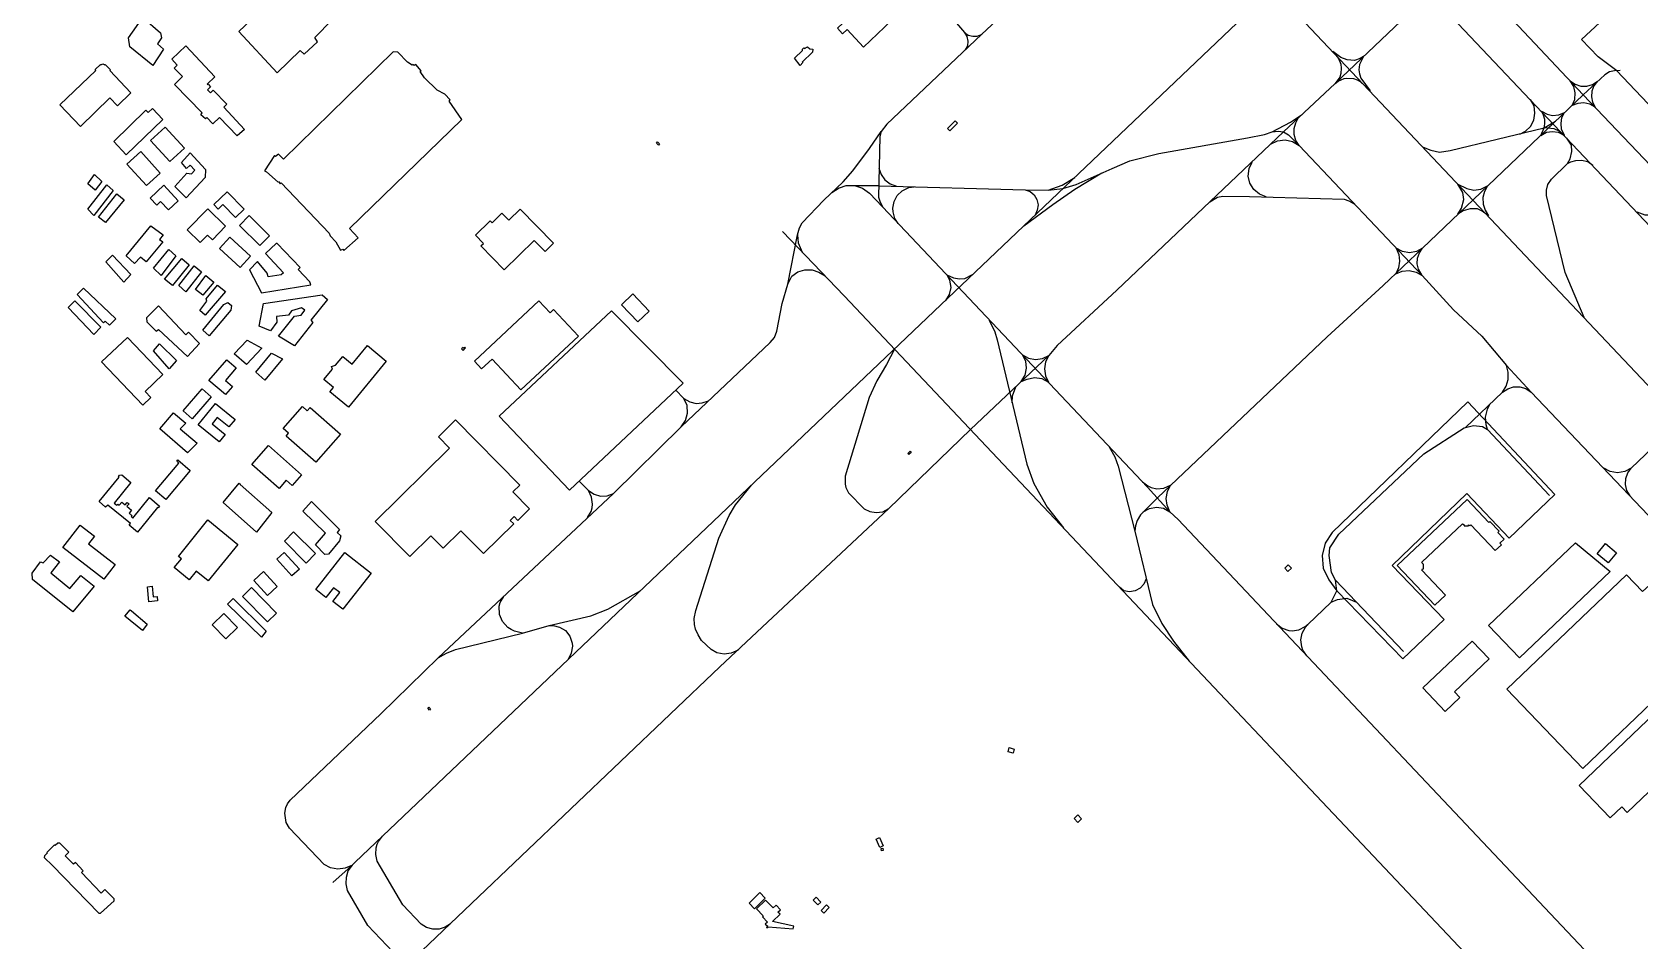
# Model space of a CAD drawing. Header units: metres. Extents: x -118 to 4032, y -3666 to 171.
# Drawn here: x -73 to 1823, y -2081 to -1009 of the extents above; entities that cross this region are included whole.
import ezdxf

# ---------------------------------------------------------------- set-up
doc = ezdxf.new("R2010")
doc.units = ezdxf.units.M
for name, color, linetype in [('APRON', 1, 'Continuous'), ('CIVIL_BUILDING', 6, 'Continuous'), ('RUNWAY', 2, 'Continuous'), ('TAXIWAY', 5, 'Continuous'), ('TERMINAL', 3, 'Continuous')]:
    doc.layers.add(name, color=color, linetype=linetype)

msp = doc.modelspace()

# ---------------------------------------------------------------- linework, layer by layer
at = {"layer": 'APRON'}
msp.add_lwpolyline([(1847.2, -1108.7), (1796, -1054.7), (1774, -1038.1), (1754.4, -1017.7), (1846.2, -932)], dxfattribs=at)
for points in [[(477.7, -1462.2), (610.5, -1337.7), (694.7, -1423.1), (560.7, -1549.3), (477.7, -1462.2)], [(1543.5, -1748.4), (1592.5, -1702), (1531, -1638.2), (1619, -1553.3), (1669, -1605.9), (1722.9, -1554.3), (1620.4, -1445.2), (1460.2, -1599.2), (1451.9, -1611.8), (1448.3, -1626.4), (1449.8, -1641.4), (1456.2, -1655), (1465.6, -1668.1), (1543.5, -1748.4)], [(1666.3, -1784.2), (1755.7, -1877.6), (1854.4, -1783.1), (1858.2, -1787.1), (1901.5, -1745.7), (1879.7, -1722.9), (1886.9, -1716), (1834.4, -1661.2), (1826.2, -1669), (1807.3, -1649.3), (1666.3, -1784.2)]]:
    msp.add_lwpolyline(points, close=True, dxfattribs=at)
at = {"layer": 'CIVIL_BUILDING'}
for points in [[(214.5, -966.5), (170.7, -1008.3), (216.1, -1056.9), (243.2, -1030.8), (247.7, -1035), (263.5, -1020.4), (260.4, -1015.6), (280.9, -994.5), (273.2, -985.3), (214.5, -966.5)], [(935, -949.5), (962.6, -978.7), (959.2, -981.9), (957.2, -979.8), (907.7, -1026.7), (888.1, -1006), (882.8, -1011), (876.8, -1004.6), (935, -949.5)], [(82.1, -1029.1), (69.3, -1048.3), (42.1, -1026.3), (40.5, -1015.9), (57.7, -991.9), (78.5, -1009.9), (79.7, -1015.9), (74.9, -1022.7), (82.1, -1029.1)], [(153.2, -1097.5), (177.4, -1124), (169, -1131.5), (148, -1109.7), (140, -1117.2), (133, -1109.7), (131.5, -1111.5), (126, -1106.7), (127.7, -1104.3), (94.9, -1070.8), (104.2, -1061.5), (94.7, -1051.7), (98.1, -1048.2), (91.6, -1041.1), (108.4, -1025.3), (142.5, -1061.9), (133.4, -1070.4), (134, -1071), (134.5, -1070.5), (137.5, -1073.8), (133.7, -1077.2), (137.4, -1080.7), (140.7, -1077.6), (156.5, -1094), (153.2, -1097.5)], [(358.2, -1032.9), (353, -1032.5), (223.4, -1159), (217.5, -1153), (214.1, -1155.8), (212.7, -1154.4), (201, -1172.6), (203.5, -1174), (217.1, -1186), (217.5, -1185.2), (219.6, -1187.9), (220.7, -1186.9), (277.5, -1246.1), (278.4, -1249.5), (285.2, -1256.6), (290.7, -1266.3), (293.4, -1265.1), (294.6, -1266.6), (311.4, -1251.8), (301.2, -1240.6), (433.7, -1112.3), (418.7, -1090.5), (420.2, -1089), (413.9, -1082.4), (404.7, -1077.6), (389.9, -1062.9), (384.7, -1055.6), (386, -1054.6), (379.4, -1047.1), (377.5, -1048.5), (376.5, -1047.3), (375.2, -1048.1), (369.9, -1044.6), (358.2, -1032.9)], [(847.6, -1029), (847.5, -1032.7), (835.2, -1044.4), (835.8, -1044.9), (833, -1048.3), (826.2, -1039.7), (835.7, -1030.9), (835.7, -1029.1), (837.2, -1027.6), (838, -1028.5), (841.3, -1026.4), (844.4, -1028.9), (847.6, -1029)], [(12.8, -1047.7), (13.3, -1047.2), (19.4, -1053.6), (18.6, -1054.5), (43.6, -1080.6), (27.9, -1096), (18.6, -1086.6), (-16, -1120.2), (-40.3, -1095), (2, -1054.3), (1.4, -1053.2), (7.5, -1047.2), (8.1, -1047.7), (10.4, -1046.6), (12.8, -1047.7)], [(61.3, -1101), (23.2, -1138.1), (38, -1153.9), (81.2, -1112), (69, -1099.2), (63.7, -1103.7), (61.3, -1101)], [(1009.3, -1125.4), (1006.6, -1122.6), (1015.8, -1113.8), (1018.4, -1116.6), (1009.3, -1125.4)], [(83.8, -1121.1), (66.6, -1136.8), (89.4, -1161.7), (106.6, -1146), (83.8, -1121.1)], [(38.9, -1164.8), (55.2, -1150), (78.1, -1175.3), (61.8, -1190.1), (38.9, -1164.8)], [(113.4, -1151.5), (131.4, -1171.1), (131, -1180.4), (108.6, -1204.4), (95.4, -1191.1), (109.4, -1175.6), (115, -1176.3), (119, -1171.9), (113.4, -1165.9), (109, -1169.9), (103, -1162.8), (113.4, -1151.5)], [(663.3, -1139.9), (664.6, -1138.5), (667.1, -1141), (665.8, -1142.4), (663.3, -1139.9)], [(0.6, -1177.1), (9.4, -1185.1), (1.4, -1195.5), (-7.4, -1187.9), (0.6, -1177.1)], [(15, -1189.1), (22.6, -1195.9), (-0.2, -1225.5), (-7.4, -1217.9), (15, -1189.1)], [(82.2, -1189.7), (99.4, -1207.9), (87.7, -1218.8), (78.5, -1209), (74.1, -1213.2), (66.2, -1204.8), (82.2, -1189.7)], [(27, -1199.9), (35.4, -1206.7), (13.4, -1233.5), (5.4, -1227.5), (27, -1199.9)], [(157.1, -1197.3), (177, -1217.9), (166.7, -1227.8), (151.9, -1212.5), (146.4, -1217.8), (141.4, -1212.5), (157.1, -1197.3)], [(134.2, -1217.6), (155.2, -1238.1), (139.6, -1253.9), (134, -1248.4), (125.2, -1257.3), (110, -1242.3), (134.2, -1217.6)], [(183.1, -1225.5), (207, -1249.2), (195.5, -1260.8), (171.6, -1237.2), (183.1, -1225.5)], [(502.6, -1217.8), (542, -1258.1), (532.1, -1267.9), (519.3, -1254.8), (483.8, -1289.5), (456.1, -1261.3), (459.2, -1258.3), (449.8, -1248.7), (467.3, -1231.6), (469.6, -1233.9), (481.1, -1222.7), (489.2, -1230.9), (502.6, -1217.8)], [(67, -1237.6), (81.4, -1248.3), (77.3, -1253.6), (81, -1256.5), (61.6, -1280.1), (54.7, -1274.7), (47.8, -1281.9), (38.1, -1273), (67, -1237.6)], [(160.3, -1251.1), (184.5, -1273.2), (172.3, -1286.6), (148, -1264.4), (160.3, -1251.1)], [(88.3, -1265.3), (96.7, -1273.1), (79.4, -1296), (70.2, -1287.6), (88.3, -1265.3)], [(183.2, -1289.5), (197.4, -1316.5), (255.8, -1307), (254.7, -1303.7), (240.7, -1289), (243.3, -1286.6), (215.9, -1258.3), (214.9, -1258.2), (202.4, -1270.1), (223.3, -1292.9), (220.7, -1295.3), (205.6, -1297.6), (204.4, -1293.3), (192.9, -1279.8), (183.2, -1289.5)], [(21.8, -1272.3), (43.4, -1295.1), (35, -1303.9), (13.8, -1279.9), (21.8, -1272.3)], [(103.6, -1275.9), (112.1, -1283.7), (92.4, -1307.8), (83, -1300.5), (103.6, -1275.9)], [(118.3, -1284.9), (126.6, -1292), (108.4, -1315.5), (100.1, -1308), (118.3, -1284.9)], [(131.9, -1296.3), (141.4, -1303.8), (128.5, -1319.4), (119.6, -1312.6), (131.9, -1296.3)], [(145.5, -1307.7), (155.2, -1314.9), (131.3, -1343), (125, -1337.5), (133.1, -1326.4), (132.3, -1323.7), (145.5, -1307.7)], [(-22.7, -1326), (8.1, -1357), (-0.3, -1365.6), (-30.5, -1333.8), (-22.7, -1326)], [(-12.3, -1311.1), (25.7, -1347.3), (18.3, -1354.8), (13.3, -1350.1), (11.2, -1351.9), (-20, -1318.5), (-12.3, -1311.1)], [(194.9, -1355.9), (199.9, -1329.2), (269.1, -1318.8), (275.4, -1324.4), (255.6, -1349), (258.1, -1351.4), (236.3, -1379.2), (217.4, -1367.5), (236.6, -1344.2), (244.3, -1343.1), (248.7, -1336.9), (244.7, -1334.4), (232.9, -1337.8), (229.5, -1343.1), (215.2, -1344.3), (215.5, -1351.2), (208.1, -1361.4), (194.9, -1355.9)], [(541.9, -1336.4), (571.2, -1367.8), (503.4, -1431.1), (469.5, -1394.7), (457.1, -1406.3), (448.6, -1397.2), (524.8, -1326.1), (537.9, -1340.1), (541.9, -1336.4)], [(635.6, -1317.9), (654.7, -1338), (641.3, -1350.7), (622.2, -1330.6), (635.6, -1317.9)], [(62.3, -1350.8), (73.4, -1361.9), (76.2, -1359.8), (110.3, -1391.6), (124.6, -1376.5), (111.6, -1362.8), (108.4, -1366.1), (76.1, -1332.1), (62.1, -1345.9), (62.3, -1350.8)], [(135.8, -1367.2), (128.5, -1360.7), (153.1, -1330.2), (157.9, -1328.1), (162.1, -1331.5), (161.3, -1336.9), (135.8, -1367.2)], [(9, -1398), (57.4, -1449.1), (67, -1440), (60.3, -1432.9), (81.2, -1413), (39.6, -1369.1), (9, -1398)], [(77.4, -1376.7), (97.4, -1396.3), (88.6, -1406.3), (70.2, -1385.1), (77.4, -1376.7)], [(180.6, -1372.3), (197.8, -1382), (179.8, -1401.1), (165.4, -1388.7), (180.6, -1372.3)], [(322.4, -1378.7), (344.7, -1397), (300.3, -1451.4), (278.3, -1433.4), (282.6, -1428.1), (271.2, -1418.7), (281.1, -1406.6), (279.9, -1403.6), (284.9, -1402), (293.3, -1391.7), (304.4, -1400.7), (322.4, -1378.7)], [(433.5, -1382.7), (435.5, -1384.7), (438.2, -1381.5), (437.3, -1380.6), (436.1, -1381.7), (435.3, -1380.9), (433.5, -1382.7)], [(156.6, -1395.6), (167.7, -1405.1), (155.1, -1419.9), (163.3, -1426.9), (155, -1436.6), (135.6, -1420), (156.6, -1395.6)], [(209.4, -1387.6), (222.2, -1394.3), (201.4, -1419.5), (191, -1410), (209.4, -1387.6)], [(127.7, -1429.9), (138.3, -1439.2), (115.6, -1465), (105, -1455.7), (127.7, -1429.9)], [(93.8, -1458.3), (108.2, -1470.3), (101.8, -1477.1), (121.8, -1493.9), (110.2, -1505.1), (77.8, -1477.1), (93.8, -1458.3)], [(143.4, -1447.2), (166.3, -1466), (159, -1474.8), (145.3, -1463.5), (139.2, -1470.9), (154.6, -1483.6), (147.5, -1492.4), (122.9, -1472.1), (143.4, -1447.2)], [(254.9, -1451.8), (290.7, -1483.2), (261.6, -1516.4), (226.5, -1485.6), (229.5, -1482.2), (223, -1476.6), (245.7, -1450.7), (251.4, -1455.8), (254.9, -1451.8)], [(426.4, -1466.4), (406.1, -1486.4), (419.3, -1499.8), (331.5, -1586.2), (372.3, -1627.6), (397.3, -1603), (411.8, -1617.8), (432.8, -1597.1), (459.4, -1624.2), (495.1, -1589.2), (491, -1585.1), (495.7, -1580.5), (500, -1585), (513.7, -1571.5), (493.9, -1551.4), (502.1, -1543.3), (426.4, -1466.4)], [(205.7, -1496.7), (244.9, -1531.2), (233.8, -1543.9), (226.8, -1537.7), (218.3, -1547.5), (186, -1519.1), (205.7, -1496.7)], [(98.8, -1513.7), (113.6, -1526.2), (84.9, -1560.4), (72.5, -1550.1), (100, -1517.3), (97.5, -1515.2), (98.8, -1513.7)], [(959.8, -1505.9), (962.4, -1503.4), (963.7, -1504.8), (961.1, -1507.3), (959.8, -1505.9)], [(32.7, -1531.3), (43.4, -1540.2), (23.7, -1564.5), (27.1, -1567.1), (28.2, -1565.8), (29.6, -1567), (32.7, -1563.4), (36.8, -1566.5), (39.2, -1563.9), (41.3, -1565.5), (38.9, -1568.2), (44.3, -1572.9), (41.4, -1576.5), (45.1, -1579.4), (43.9, -1580.4), (45.8, -1582.2), (65.4, -1557.8), (77.4, -1568), (75.5, -1570.2), (74.9, -1569.7), (51.2, -1598.8), (41.6, -1590.7), (43.1, -1588.7), (16.2, -1567.1), (13.7, -1569.4), (5.9, -1562.8), (29.5, -1534), (28.7, -1533.4), (30.1, -1531.6), (32.7, -1531.3)], [(172.5, -1542.6), (209.7, -1575.8), (191.7, -1599), (152.5, -1563.8), (171.3, -1541), (172.5, -1542.6)], [(246.1, -1573.9), (256.6, -1562.5), (289.6, -1595.7), (286.9, -1599.1), (291.2, -1603), (289.7, -1608.9), (276.5, -1624.7), (272.3, -1625), (261.2, -1613.7), (273.1, -1600.1), (246.1, -1573.9)], [(-16.2, -1590.4), (0.7, -1603.5), (-6.3, -1612.5), (25, -1636.8), (11.5, -1654.3), (-36.8, -1616.8), (-16.2, -1590.4)], [(134.4, -1584.3), (169.6, -1613.4), (134.6, -1656.2), (120.5, -1644.9), (112.4, -1655.2), (94.6, -1640.7), (103.2, -1630.3), (99.7, -1627.5), (134.4, -1584.3)], [(235.4, -1598.4), (261.3, -1624.2), (250.2, -1635.3), (224.6, -1609.3), (235.4, -1598.4)], [(1681.1, -1747.1), (1644.7, -1708.8), (1747.2, -1611.3), (1788, -1645.3), (1681.1, -1747.1)], [(-51.4, -1625.8), (-40.6, -1633.9), (-50.9, -1646.8), (-28.5, -1665.1), (-15.6, -1650), (0.2, -1662.5), (-24.9, -1692.7), (-72.4, -1654.5), (-72.9, -1647.1), (-63, -1633.7), (-60.1, -1635.2), (-51.4, -1625.8)], [(224.4, -1622.8), (242.2, -1642.4), (233.2, -1650.5), (215.5, -1630.8), (224.4, -1622.8)], [(295.9, -1622.8), (326.9, -1647.2), (293.5, -1689.8), (281.7, -1680.6), (289.9, -1670.2), (282.5, -1664.4), (273.6, -1675.8), (261.7, -1666.5), (295.9, -1622.8)], [(1772.8, -1624.3), (1782.5, -1612.4), (1795.6, -1623.3), (1785.8, -1634.9), (1772.8, -1624.3)], [(199.9, -1645.3), (216.2, -1663), (204.7, -1673.6), (188.4, -1655.8), (199.9, -1645.3)], [(1407.9, -1645.2), (1404.3, -1641.2), (1408.5, -1637.4), (1412.1, -1641.4), (1407.9, -1645.2)], [(68.6, -1662.7), (69.9, -1675.1), (74.4, -1674.6), (74.9, -1679.8), (64.7, -1680.9), (62.9, -1663.3), (68.6, -1662.7)], [(185.9, -1664.1), (215.4, -1694.2), (204.7, -1704.7), (175.2, -1674.6), (185.9, -1664.1)], [(164.3, -1677.1), (203.2, -1715.8), (197.4, -1722.8), (157.5, -1683.8), (164.3, -1677.1)], [(44.1, -1691.8), (62.7, -1707.4), (57.2, -1714.9), (36.3, -1697.8), (42.5, -1690.4), (44.1, -1691.8)], [(153.1, -1694.6), (169.3, -1711.2), (155.5, -1724.7), (139.3, -1708), (153.1, -1694.6)], [(1593.5, -1810.2), (1610.8, -1793.9), (1604.5, -1787.2), (1645.4, -1748.4), (1625.4, -1727.4), (1567.3, -1782.5), (1593.5, -1810.2)], [(1801.9, -1922.7), (1808.1, -1929.3), (1902.2, -1840), (1900.5, -1838.2), (1905.1, -1833.8), (1897.7, -1826), (1892.7, -1830.6), (1859, -1795.2), (1751.4, -1897.5), (1787.9, -1935.9), (1801.9, -1922.7)], [(395.7, -1808.7), (393.6, -1806.5), (394.9, -1805.2), (397, -1807.4), (395.7, -1808.7)], [(1078.1, -1858), (1079.4, -1853), (1085.3, -1854.6), (1084, -1859.6), (1078.1, -1858)], [(1160.3, -1941.2), (1155.9, -1936.7), (1160.3, -1932.4), (1164.7, -1936.8), (1160.3, -1941.2)], [(-49, -1992), (5.6, -2048.1), (7.7, -2048.3), (23.7, -2033.6), (23.8, -2031.5), (12.9, -2020.2), (8.4, -2024.5), (-14.8, -2000.3), (-12.6, -1998.2), (-22, -1988.3), (-24.2, -1990.4), (-33.9, -1980.4), (-29.8, -1976.4), (-40.1, -1965.6), (-42.6, -1965.6), (-45.8, -1968.6), (-46.5, -1967.8), (-55.8, -1976.8), (-55.3, -1977.3), (-58.5, -1980.4), (-58.8, -1982.6), (-49, -1992)], [(930.8, -1968.8), (926.8, -1970.7), (922.3, -1961), (926.3, -1959.1), (930.8, -1968.8)], [(928.8, -1974.7), (928.3, -1971.9), (930.2, -1971.6), (930.7, -1974.3), (928.8, -1974.7)], [(785.3, -2024), (791.7, -2030.4), (779.1, -2043), (772.7, -2036.6), (785.3, -2024)], [(792.1, -2032.9), (781.3, -2043.2), (789.3, -2051.5), (788.2, -2052.6), (794.3, -2058.8), (791.7, -2061.1), (794.5, -2063.6), (793, -2065), (793.6, -2065.7), (795.1, -2064.3), (824.6, -2066.6), (825.2, -2063.6), (800.2, -2058.2), (809.2, -2049.5), (806.5, -2047.1), (809.6, -2044.1), (804.5, -2038.7), (800.9, -2042.1), (792.1, -2032.9)], [(848.1, -2032.7), (853.5, -2038.4), (857, -2035.1), (851.6, -2029.4), (848.1, -2032.7)], [(863.7, -2038.5), (857.4, -2044.9), (860.7, -2048.1), (866.9, -2041.7), (863.7, -2038.5)]]:
    msp.add_lwpolyline(points, close=True, dxfattribs=at)
at = {"layer": 'RUNWAY'}
for points in [[(299.8, -1996.1), (1616.3, -742.7)], [(2590.2, -2226.8), (1250.7, -809.7)], [(811.9, -1244.4), (884.8, -1320.2)], [(884.8, -1320.2), (1844.3, -2336)], [(281.8, -2012.2), (299.8, -1996.1)]]:
    msp.add_lwpolyline(points, dxfattribs=at)
at = {"layer": 'TAXIWAY'}
for points in [[(1402.8, -1126.8), (1463.8, -1069.7), (1626.7, -914.7), (1664.8, -876), (1670, -868.1), (1672.5, -858.9), (1676.1, -770.3), (1673.6, -763.1), (1668.1, -756.2), (1652.6, -739.8)], [(1385.9, -759.7), (1393.8, -770.8), (1439.2, -818.4), (1467.8, -850), (2040.2, -1454.4), (2077.5, -1494.4), (2106.4, -1527), (2252.3, -1681.4), (2255.3, -1686.6), (2269.8, -1733.4), (2460.1, -1935.2), (2532.1, -2008.2), (2635.3, -2120.7), (2698.9, -2187.1)], [(822.8, -793), (1017, -998.5), (1026.5, -1009.7), (1029.4, -1014.4), (1030.6, -1019.7), (1030, -1025.1), (1027.5, -1030)], [(1138.6, -925.2), (1046.7, -1011.9)], [(1629.4, -947.8), (1756.4, -1082.9), (1907.2, -1241.4), (2059.3, -1404.8), (2104, -1450.7), (2139.5, -1494.8), (2290.7, -1654.4), (2294.5, -1659.5), (2297.4, -1666.3), (2309.6, -1700.3), (2310.9, -1706.8), (2314.6, -1713.5), (2320.7, -1720.5), (2679.9, -2099.9), (2745.1, -2170.1), (2779.5, -2205.7)], [(1046.7, -1011.9), (934.9, -1117.6), (928.2, -1126.1), (926.6, -1132.1)], [(1026.5, -1009.7), (1031.1, -1012.6), (1036.3, -1014), (1041.6, -1013.7), (1047.4, -1011.3)], [(1497.1, -1037.9), (1493.4, -1040.1), (1486.5, -1042.4), (1478, -1041.9), (1470.3, -1038.9), (1461.2, -1031.9)], [(1461.2, -1031.9), (1467.6, -1040.2), (1470.3, -1046.7), (1471, -1051.6), (1470.5, -1057.8), (1469.1, -1062.2), (1463.8, -1069.7)], [(1497.1, -1037.9), (1492.4, -1047.4), (1491.8, -1053.6), (1492.4, -1058.4), (1494.1, -1063.3), (1505.1, -1078.3)], [(1800, -1054.5), (1793.1, -1054.7), (1787.2, -1056.1), (1781.6, -1059.3), (1756.4, -1082.9)], [(1463.8, -1069.7), (1467.4, -1066.8), (1474.2, -1063.9), (1477.4, -1063.2), (1485.3, -1063.9), (1489.8, -1065.4), (1493.1, -1067.5), (1505.1, -1078.3)], [(1773, -1067), (1769, -1072.4), (1766.6, -1078.6), (1766.1, -1085.3), (1767.4, -1091.8), (1770.5, -1097.7), (1764.2, -1094.2), (1757.1, -1092.6), (1749.9, -1093.1), (1743.1, -1095.5), (1746.3, -1088.4), (1747, -1080.7), (1745.2, -1073.1), (1741, -1066.5)], [(1741, -1066.5), (1746.7, -1070.5), (1753.4, -1072.7), (1760.4, -1072.8), (1767.1, -1070.9), (1773, -1067)], [(1756.4, -1082.9), (1566.9, -1264), (1520.5, -1307.8), (1454.2, -1368.6), (1254.3, -1558.3), (1234.1, -1578.4), (1230.1, -1585), (1228.3, -1591.4), (1227.6, -1597.5)], [(1681.5, -1129.5), (1688.2, -1126), (1694.1, -1120.5), (1698.1, -1113), (1699.2, -1104.6), (1698.4, -1096.2), (1694.2, -1088.7)], [(1387.5, -1141.4), (1395.6, -1137.4), (1404.6, -1136.3), (1413.5, -1138.1), (1421.3, -1142.8), (1417.4, -1136.8), (1415.3, -1129.9), (1415.4, -1122.8), (1417.5, -1116), (1420.3, -1110.7), (1424.1, -1106.5)], [(1389.4, -1126.5), (1411, -1115.4), (1424.1, -1106.5)], [(1567.4, -1144.7), (1576.5, -1148.5), (1586.8, -1150.7), (1599.4, -1148.6), (1710.3, -1122.1), (1723.6, -1114.2)], [(1706.3, -1131), (1710.3, -1122.1), (1711.1, -1117.2), (1710.9, -1112), (1709.6, -1107.2), (1707, -1102.2)], [(1707, -1102.2), (1713.7, -1106), (1720.2, -1107.6), (1727.4, -1106.7), (1734.3, -1103.7)], [(1734.1, -1131.1), (1730.8, -1123.5), (1730.1, -1116.7), (1731.2, -1109.9), (1734.3, -1103.7)], [(304.7, -1991.5), (296.2, -1995.1), (287.6, -1996.2), (279, -1994.7), (271.3, -1990.7), (230.6, -1947.9), (226.6, -1941.4), (225, -1930.4), (226.4, -1923.5), (228.3, -1919.2), (231.3, -1915.1), (338.2, -1813.1), (406, -1747), (612.8, -1553.4), (692.6, -1474.7), (797.6, -1375.2), (802.4, -1369.1), (805.1, -1361.9), (811.7, -1329), (818.1, -1306.3), (829.8, -1248), (832.1, -1240), (835.1, -1234.2), (860.9, -1207.3), (883.4, -1185.7), (895.1, -1172.6), (914.7, -1146.5), (928.2, -1126.1)], [(1402.8, -1126.8), (1206.4, -1313.4), (1135.9, -1378.6), (1126, -1390.4), (1033.7, -1477.9), (937.5, -1570.9), (738.1, -1757.7), (386.7, -2092.8), (378.9, -2097.6), (370, -2099.6), (360.9, -2098.4), (352.8, -2094.2), (323, -2062.7), (299.1, -2021.3), (297.3, -2013.6), (297.6, -2005.7), (299.9, -1998.1), (304.7, -1991.5)], [(926.6, -1132.1), (925.2, -1203.7), (926.6, -1208.5), (930, -1215.2)], [(1200.6, -1169.8), (1221.5, -1161), (1256, -1152.1), (1360.5, -1133.6), (1380.5, -1129.7), (1389.4, -1126.5), (1396.4, -1125.7), (1402.8, -1126.8)], [(1402.8, -1126.8), (1408.6, -1130.2), (1421.3, -1142.8), (1566.3, -1296), (1603.4, -1336.8), (1636.8, -1367.7), (1665.7, -1402.3), (1694.9, -1433.6), (1917.2, -1667.4), (2153.7, -1919.1), (2263.7, -2034.3), (2267.9, -2039.9), (2293.3, -2065.2), (2306.5, -2080.5), (2316.2, -2090.8), (2321.6, -2095.5), (2350.9, -2127.7), (2455.5, -2239.1), (2559, -2347.5)], [(1706.3, -1131), (1712.9, -1127.2), (1719.9, -1126.2), (1726.9, -1127.1), (1734.1, -1131.1)], [(1734.1, -1131.1), (1728, -1126), (1721.9, -1123.1), (1710.3, -1122.1)], [(1757.4, -1345.7), (1734.9, -1292.6), (1713.1, -1201.8), (1713, -1195.6), (1714.6, -1188.8), (1719, -1182.6), (1737.9, -1164), (1740.9, -1158.5), (1742.9, -1150), (1742.4, -1142.6), (1737, -1134.1)], [(925.7, -1169.4), (928.2, -1176.9), (932.8, -1183.4), (939.1, -1188.2), (946.6, -1190.9)], [(1096.6, -1237.6), (1130.6, -1212.4), (1156.8, -1194.2), (1188.7, -1175.1)], [(1142.7, -1193.7), (1158.3, -1188.7), (1200.6, -1169.8)], [(1382.4, -1203.5), (1374.4, -1200.3), (1367.8, -1194.7), (1363.3, -1187.4), (1361.2, -1179), (1362.2, -1169.8), (1365.7, -1162.3)], [(1737.9, -1164), (1741.6, -1162), (1747.6, -1160.3), (1754.4, -1160), (1761.8, -1161.7), (1767.6, -1165.9)], [(925.4, -1190.3), (886.5, -1190.4), (879, -1193.1), (870.2, -1198.5)], [(897, -1189.9), (906.5, -1193), (914.5, -1199.1), (930, -1215.2)], [(925.4, -1190.3), (1098, -1195), (1125.3, -1195.3), (1142.7, -1193.7)], [(948.4, -1234.7), (944.6, -1228.8), (942.3, -1221), (942.1, -1216.8), (943.6, -1208.7), (947.4, -1201.8), (953.3, -1196.1), (960.9, -1192.5), (967.2, -1191.6)], [(1125.3, -1195.3), (1141.7, -1189.5), (1156.6, -1180.5)], [(1608.4, -1223.9), (1612.9, -1216.9), (1615.6, -1206.3), (1614.4, -1198.1), (1608.6, -1188.3), (1619.2, -1193.6), (1627.4, -1195.4), (1635.7, -1194.4), (1643.4, -1190.3)], [(1643.4, -1190.3), (1639.7, -1196.9), (1638, -1204.3), (1638.4, -1211.8), (1640.8, -1219), (1644.6, -1225.7)], [(1098, -1195), (1104, -1197.2), (1108.9, -1201.1), (1112.1, -1206.6), (1113.4, -1212.8), (1112.4, -1219), (1109.8, -1225)], [(1316.1, -1209.1), (1325.1, -1203.7), (1331.4, -1202.5), (1362.7, -1203), (1474.4, -1206.1), (1479.9, -1207.9), (1486.1, -1211.6)], [(2237.5, -2598.2), (2232.7, -2594.1), (2190.3, -2549.5), (1873.1, -2213.2), (1840.7, -2177.3), (1791, -2126.5), (1278.5, -1584.1), (1268.9, -1574.7), (1242.4, -1545.7), (930, -1215.2)], [(1644.6, -1225.7), (1637.2, -1220.4), (1631.7, -1217.6), (1623, -1217.5), (1614.7, -1219.9), (1608.4, -1223.9)], [(1819.7, -1221), (1829, -1224.5), (1838.7, -1224.7), (1848.9, -1220.3)], [(829.8, -1248), (830.4, -1257.5), (835, -1268.5)], [(1566.9, -1264), (1559.6, -1267.9), (1551.3, -1269.3), (1543, -1267.9), (1535.7, -1264), (1538.7, -1271.3), (1539.7, -1279.1), (1538.5, -1286.9), (1535.2, -1294.1), (1542.8, -1291.1), (1551, -1290.4), (1559.1, -1292.1), (1566.3, -1296)], [(1566.3, -1296), (1562, -1288.8), (1560.5, -1282.3), (1560.9, -1275.7), (1563.1, -1269.4), (1566.9, -1264)], [(818.1, -1306.3), (823.1, -1297.1), (830.1, -1291.8), (838.5, -1289.4), (846.9, -1289.3), (854.9, -1292.1), (862.4, -1296.7)], [(1006, -1295.7), (1009, -1301.6), (1010.4, -1310.2), (1008.4, -1318.4), (1004.3, -1325.5)], [(1035.8, -1295.5), (1026.5, -1299.9), (1020.4, -1300.4), (1014.1, -1299.4), (1006, -1295.7)], [(2001.3, -1342.4), (1981.5, -1361), (1966.3, -1376.9), (1890.5, -1451.1), (1854.9, -1483.4), (1813, -1523.2), (1805.2, -1527.2), (1796.7, -1528.7), (1788.1, -1527.4), (1780, -1522.9)], [(1055.8, -1348.9), (1062.2, -1362.4), (1065.2, -1372.2), (1100, -1518.8), (1108.4, -1541.3), (1124.1, -1569.3), (1143.2, -1593.8)], [(944, -1382.9), (934.5, -1401), (923.1, -1420.3), (914, -1440), (886, -1532.8), (885.7, -1537.2), (885.8, -1542.1), (886.7, -1546), (889.8, -1552.5), (908.2, -1571.2), (915.1, -1574.5), (922.6, -1575.8), (930.2, -1575), (937.5, -1570.9)], [(1093.5, -1421), (1098, -1413.8), (1099.9, -1405.6), (1098.8, -1397.2), (1094.9, -1389.7), (1102.2, -1393.7), (1110.4, -1395.2), (1118.6, -1394), (1126, -1390.4), (1122.3, -1397.8), (1120.9, -1406.1), (1122, -1414.3), (1125.5, -1421.9)], [(1661, -1433.9), (1665.4, -1426.7), (1667.8, -1418.7), (1667.8, -1410.3), (1665.7, -1402.3)], [(1093.5, -1421), (1100.6, -1418.2), (1109.1, -1416.4), (1117.8, -1417.7), (1125.5, -1421.9)], [(692.6, -1474.7), (697.7, -1467.2), (700.1, -1458.5), (699.4, -1449.6), (695.7, -1441.3), (685.9, -1430.9)], [(1082.8, -1446.5), (1083.1, -1437.9), (1087.1, -1427.5)], [(1617.4, -1475.3), (1661, -1433.9), (1667.2, -1429.8), (1674.2, -1427.6), (1681.6, -1427.6), (1688.7, -1429.6), (1694.9, -1433.6)], [(695.7, -1441.3), (702.5, -1445.1), (710, -1446.9), (717.1, -1446.3), (724.9, -1443.8)], [(1643.5, -1477.8), (1641.7, -1472.4), (1640.9, -1463.1), (1643.4, -1453.9), (1646.3, -1447.7)], [(1459.2, -1681.3), (1465.6, -1668.1), (1464, -1655.3), (1459.6, -1646.3), (1456.6, -1626.3), (1457.6, -1617.5), (1467.9, -1601.3), (1568.4, -1506.3), (1616, -1475.6), (1626.9, -1473.1), (1637.7, -1474.1), (1643.5, -1477.8), (1716.6, -1555.5)], [(1197.3, -1498.2), (1203.9, -1509.9), (1207.8, -1521), (1227.6, -1597.5), (1248.4, -1684.3), (1259.2, -1706.5), (1273, -1727.6), (1291.6, -1750.9)], [(1811.5, -1555.9), (1807.9, -1549.7), (1806.2, -1542.8), (1806.5, -1535.7), (1808.8, -1529), (1813, -1523.2)], [(582.2, -1581.7), (586.5, -1574.3), (587.6, -1570.3), (588.1, -1565.9), (586.9, -1557.5), (583, -1549.9), (571.7, -1538.5)], [(583, -1549.9), (589.7, -1554.2), (597.4, -1556.3), (605.3, -1556), (612.8, -1553.4)], [(759.5, -1738), (751.6, -1741.7), (743, -1742.7), (734.5, -1741), (727.8, -1737.3), (716.6, -1726.5), (712.7, -1720.1), (709.5, -1713.3), (708.2, -1707.9), (707.9, -1700.6), (709.8, -1691.3), (736.7, -1605.9), (749.1, -1579.2), (756.6, -1566.8), (775.4, -1543.4)], [(1236.4, -1539.4), (1242.8, -1544.3), (1246.6, -1546), (1253.5, -1547.6), (1261.8, -1546.8), (1269.6, -1543.5)], [(1237.5, -1574.9), (1244.9, -1570.8), (1253.2, -1569.3), (1261.5, -1570.7), (1268.9, -1574.7), (1265.5, -1567.2), (1264.5, -1559), (1265.9, -1550.9), (1269.6, -1543.5)], [(406, -1747), (415.7, -1741.5), (426.2, -1737.4), (505.2, -1717.8), (536.8, -1709.1), (585.9, -1697.6), (605.9, -1689.6), (644.9, -1667.6)], [(1240.9, -1653.8), (1238.3, -1660), (1233.7, -1665), (1227.8, -1668.2), (1221.1, -1669.2), (1214.4, -1668), (1209.4, -1663.9)], [(1464, -1655.3), (1544.4, -1739.6)], [(505.2, -1717.8), (496, -1715.7), (491.9, -1713.8), (488, -1711.4), (481.8, -1704.2), (478.3, -1695.8), (478, -1686.3), (479.1, -1681.9), (483.4, -1674.8)], [(1430.3, -1744.7), (1425.8, -1738.1), (1424.3, -1734.1), (1423.3, -1726), (1424.8, -1718), (1428.8, -1710.8), (1431.6, -1707.8), (1459.2, -1681.3)], [(1459.2, -1681.3), (1466.6, -1678.3), (1477.6, -1676.6), (1488.9, -1681.4)], [(536.8, -1709.1), (541.7, -1709), (549, -1710.7), (555.9, -1714.8), (561.2, -1721.4), (564.1, -1729.6), (564.3, -1733.5), (562.9, -1741.6), (559.2, -1749.2)], [(1394.7, -1707.1), (1401.2, -1712), (1409, -1714.8), (1413, -1715.1), (1421.1, -1714), (1428.5, -1710.3), (1431.6, -1707.8)], [(420.6, -2060.6), (414.3, -2064.9), (407.1, -2067.1), (399.5, -2067.2), (392.3, -2065.2), (385.8, -2061.2), (364.1, -2038.2), (333.8, -1986.9), (332.2, -1979.1), (332.8, -1971.2), (333.8, -1966.8), (335.5, -1963.7), (340.4, -1957.5)]]:
    msp.add_lwpolyline(points, dxfattribs=at)
at = {"layer": 'TERMINAL'}
msp.add_lwpolyline([(1619.3, -1560.5), (1537, -1638.3), (1581.2, -1685.1), (1593.8, -1673.2), (1566, -1643.8), (1566.9, -1642), (1567.9, -1642.1), (1567.9, -1636.6), (1567, -1636.5), (1566, -1634.4), (1579.7, -1621.1), (1613.8, -1589.2), (1615.7, -1590.2), (1615.7, -1591.2), (1621.2, -1591.3), (1621.2, -1590.2), (1622.6, -1591.1), (1623.9, -1590.1), (1652.6, -1620.4), (1659.8, -1613.6), (1658, -1611.8), (1663, -1607), (1655.6, -1599.2), (1657.2, -1597.7), (1646.3, -1586.1), (1644.8, -1587.5), (1619.3, -1560.5)], close=True, dxfattribs=at)

doc.saveas('drawing.dxf')
